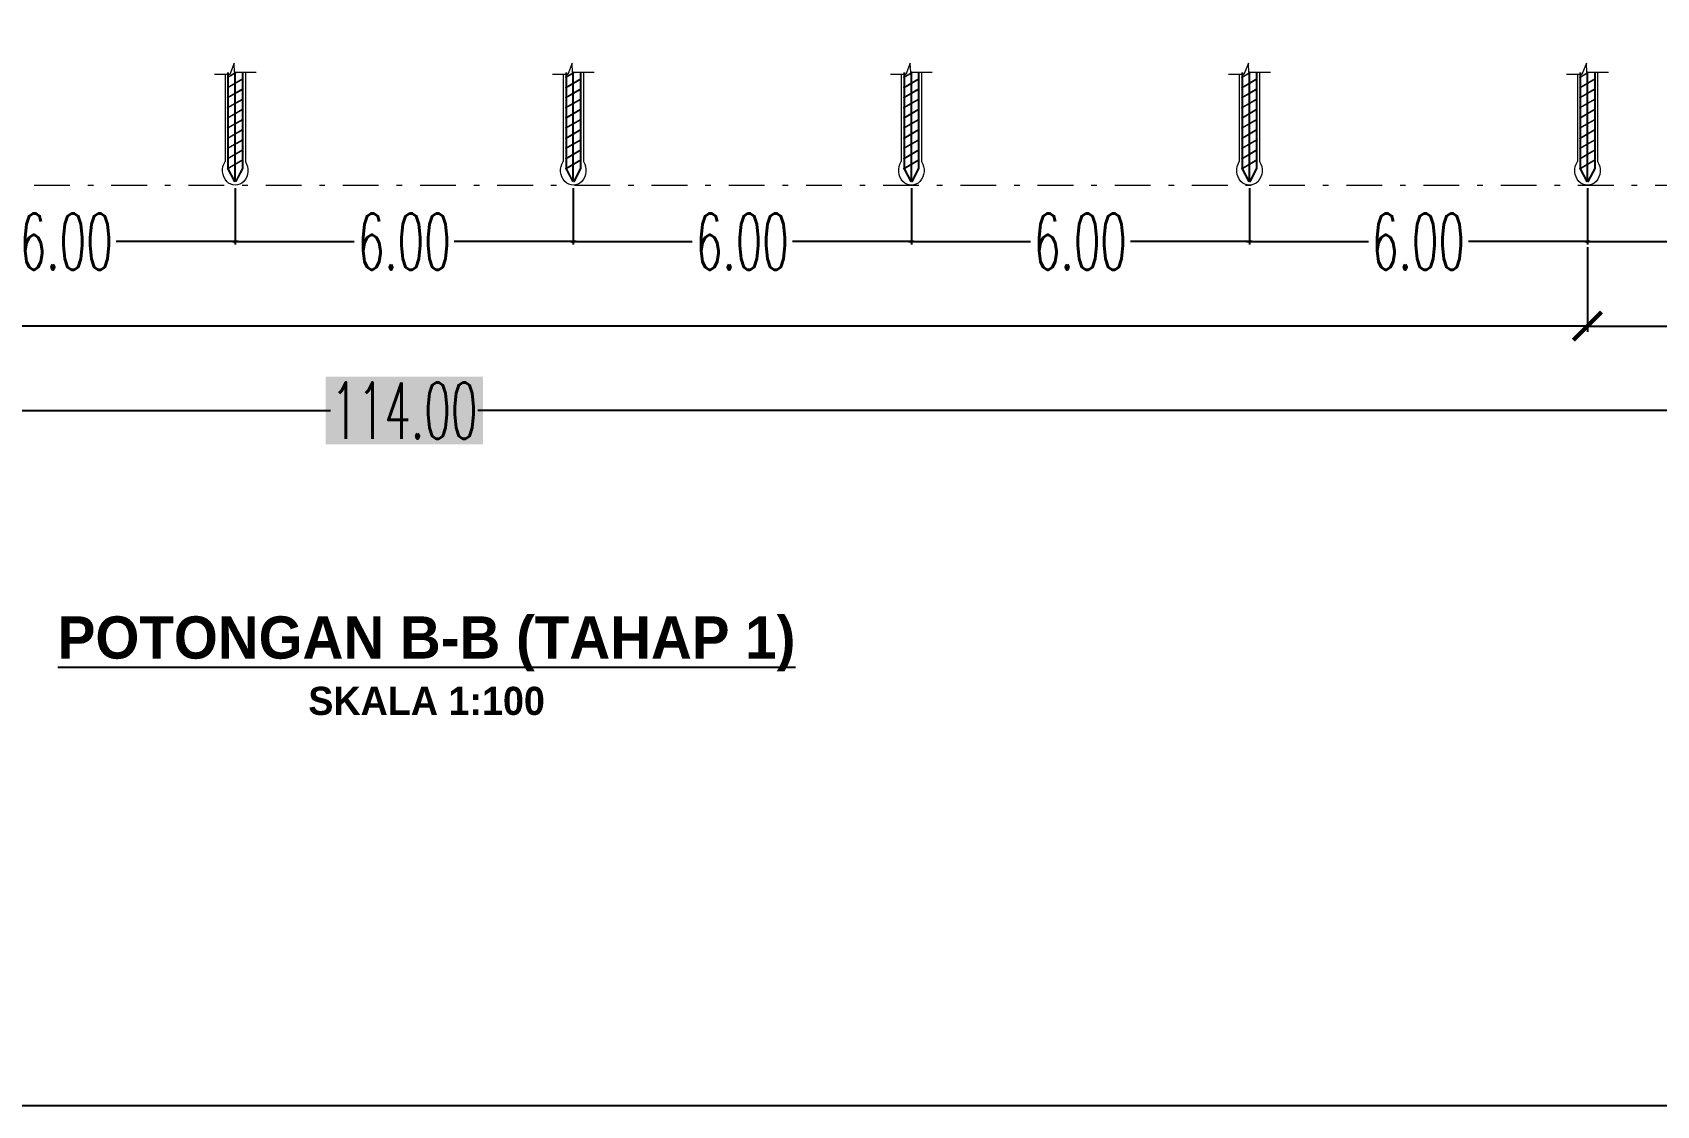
# Model space of a CAD drawing. Header units: millimetres. Extents: x 2175 to 3376, y 1504 to 1740.
# Drawn here: x 3151.78 to 3180.61, y 1588.99 to 1608.04 of the extents above; entities that cross this region are included whole.
import ezdxf

# ---------------------------------------------------------------- set-up
doc = ezdxf.new("R2010")
doc.units = ezdxf.units.MM
for name, pattern in [('DASHDOT2', [12.7, 6.35, -3.175, 0, -3.175]), ('DASHDOTX2', [50.8, 25.4, -12.7, 0, -12.7]), ('DASHED', [19.05, 12.7, -6.35])]:
    doc.linetypes.add(name, pattern=pattern)
doc.layers.add('As Atap', color=3, linetype='DASHDOTX2', lineweight=40)
doc.layers.add('Garis Dim', color=131, linetype='DASHED', lineweight=9)
doc.layers.add('GR', color=7, linetype='Continuous')
doc.layers.add('KOP TEKS', color=1, linetype='Continuous')
doc.layers.add('Layer2', color=7, linetype='DASHED', lineweight=40, true_color=0x238759)
doc.styles.add('-DIM2', font='simplex.shx', dxfattribs={"width": 0.55})
doc.styles.get("Standard").update_dxf_attribs({"font": 'arial.ttf'})
doc.dimstyles.new('DENAH KANTOR', dxfattribs={"dimtxt": 1, "dimasz": 0.05, "dimexe": 0.05, "dimexo": 0.05, "dimgap": 0.05, "dimtad": 0, "dimtih": 1, "dimtoh": 1, "dimzin": 0, "dimdsep": 46, "dimtxsty": '-DIM2', "dimblk": 'ARCHTICK', "dimcen": 0.3, "dimdle": 0.05, "dimclrd": 1, "dimclre": 1, "dimclrt": 7, "dimadec": 0, "dimazin": 0, "dimtfac": 1, "dimtix": 1, "dimtofl": 0, "dimtmove": 0, "dimatfit": 3, "dimldrblk": 'ARCHTICK', "dimfxl": 1, "dimtolj": 1, "dimtzin": 0, "dimarcsym": 0})
doc.dimstyles.new('DIMENSI WARNA 2.1', dxfattribs={"dimtxt": 1, "dimasz": 0.5, "dimexe": 0.1, "dimexo": 0.1, "dimgap": 0.05, "dimtad": 0, "dimtih": 1, "dimtoh": 1, "dimrnd": 0.0025, "dimzin": 0, "dimdsep": 46, "dimtxsty": '-DIM2', "dimblk": 'ARCHTICK', "dimcen": 0.1, "dimclrd": 1, "dimclre": 1, "dimclrt": 256, "dimadec": 0, "dimazin": 0, "dimtfac": 1, "dimtofl": 0, "dimtmove": 0, "dimatfit": 3, "dimldrblk": 'ARCHTICK', "dimfxl": 0.18, "dimtfill": 2, "dimtfillclr": 256, "dimtolj": 1, "dimtzin": 0, "dimarcsym": 0})

# ---------------------------------------------------------------- blocks, each defined once
blk = doc.blocks.new('_ArchTick')
at = {"color": 0, "linetype": 'ByBlock', "const_width": 0.15}
blk.add_lwpolyline([(-0.5, -0.5), (0.5, 0.5)], dxfattribs=at)
blk = doc.blocks.new('*D1250')
at = {"layer": 'Defpoints', "color": 0, "linetype": 'Continuous', "transparency": 16777216}
for p in [(3149.382, 1605.331), (3155.382, 1605.331), (3155.382, 1604.331)]:
    blk.add_point(p, dxfattribs=at)
at = {"layer": 'GR', "color": 1, "linetype": 'Continuous', "lineweight": -2, "transparency": 16777216}
for p, q in [((3149.382, 1605.281), (3149.382, 1604.281)), ((3155.382, 1605.281), (3155.382, 1604.281)), ((3149.332, 1604.331), (3151.494, 1604.331)), ((3155.432, 1604.331), (3153.27, 1604.331))]:
    blk.add_line(p, q, dxfattribs=at)
at = {"layer": 'GR', "color": 1, "linetype": 'Continuous', "lineweight": -2, "transparency": 16777216, "xscale": 0.05, "yscale": 0.05, "zscale": 0.05, "rotation": 180}
blk.add_blockref('_ArchTick', (3149.382, 1604.331), dxfattribs=at)
at = {"layer": 'GR', "color": 1, "linetype": 'Continuous', "lineweight": -2, "transparency": 16777216, "xscale": 0.05, "yscale": 0.05, "zscale": 0.05}
blk.add_blockref('_ArchTick', (3155.382, 1604.331), dxfattribs=at)
at = {"layer": 'GR', "color": 7, "linetype": 'Continuous', "transparency": 16777216, "insert": (3152.382, 1604.331), "char_height": 1, "attachment_point": 5, "style": '-DIM2'}
blk.add_mtext('\\A1;6.00', dxfattribs=at)
blk = doc.blocks.new('*D1251')
at = {"layer": 'Defpoints', "color": 0, "linetype": 'Continuous', "transparency": 16777216}
for p in [(3155.382, 1605.331), (3161.382, 1605.331), (3155.382, 1604.331)]:
    blk.add_point(p, dxfattribs=at)
at = {"layer": 'GR', "color": 1, "linetype": 'Continuous', "lineweight": -2, "transparency": 16777216}
for p, q in [((3155.382, 1605.281), (3155.382, 1604.281)), ((3161.382, 1605.281), (3161.382, 1604.281)), ((3155.332, 1604.331), (3157.494, 1604.331)), ((3161.432, 1604.331), (3159.27, 1604.331))]:
    blk.add_line(p, q, dxfattribs=at)
at = {"layer": 'GR', "color": 1, "linetype": 'Continuous', "lineweight": -2, "transparency": 16777216, "xscale": 0.05, "yscale": 0.05, "zscale": 0.05, "rotation": 180}
blk.add_blockref('_ArchTick', (3155.382, 1604.331), dxfattribs=at)
at = {"layer": 'GR', "color": 1, "linetype": 'Continuous', "lineweight": -2, "transparency": 16777216, "xscale": 0.05, "yscale": 0.05, "zscale": 0.05}
blk.add_blockref('_ArchTick', (3161.382, 1604.331), dxfattribs=at)
at = {"layer": 'GR', "color": 7, "linetype": 'Continuous', "transparency": 16777216, "insert": (3158.382, 1604.331), "char_height": 1, "attachment_point": 5, "style": '-DIM2'}
blk.add_mtext('\\A1;6.00', dxfattribs=at)
blk = doc.blocks.new('*D1060')
at = {"layer": 'Defpoints', "color": 0, "transparency": 16777216}
for p in [(3101.382, 1604.331), (3179.382, 1604.331), (3179.382, 1602.831)]:
    blk.add_point(p, dxfattribs=at)
at = {"layer": 'GR', "color": 1, "lineweight": -2, "transparency": 16777216}
for p, q in [((3101.382, 1604.231), (3101.382, 1602.731)), ((3179.382, 1604.231), (3179.382, 1602.731)), ((3101.382, 1602.831), (3139.232, 1602.831)), ((3179.382, 1602.831), (3141.532, 1602.831))]:
    blk.add_line(p, q, dxfattribs=at)
at = {"layer": 'GR', "color": 1, "lineweight": -2, "transparency": 16777216, "xscale": 0.5, "yscale": 0.5, "zscale": 0.5, "rotation": 180}
blk.add_blockref('_ArchTick', (3101.382, 1602.831), dxfattribs=at)
at = {"layer": 'GR', "color": 1, "lineweight": -2, "transparency": 16777216, "xscale": 0.5, "yscale": 0.5, "zscale": 0.5}
blk.add_blockref('_ArchTick', (3179.382, 1602.831), dxfattribs=at)
at = {"layer": 'GR', "color": 240, "transparency": 16777216, "insert": (3140.382, 1602.831), "char_height": 1, "attachment_point": 5, "style": '-DIM2', "bg_fill": 1, "box_fill_scale": 1.1, "bg_fill_color": 256, "bg_fill_true_color": 16180224, "bg_fill_transparency": 0}
blk.add_mtext('\\A1;78.00', dxfattribs=at)
blk = doc.blocks.new('*D660')
at = {"layer": 'Defpoints', "color": 0, "linetype": 'Continuous', "transparency": 16777216}
for p in [(3167.382, 1605.331), (3173.382, 1605.331), (3167.382, 1604.331)]:
    blk.add_point(p, dxfattribs=at)
at = {"layer": 'GR', "color": 1, "linetype": 'Continuous', "lineweight": -2, "transparency": 16777216}
for p, q in [((3167.382, 1605.281), (3167.382, 1604.281)), ((3173.382, 1605.281), (3173.382, 1604.281)), ((3167.332, 1604.331), (3169.494, 1604.331)), ((3173.432, 1604.331), (3171.27, 1604.331))]:
    blk.add_line(p, q, dxfattribs=at)
at = {"layer": 'GR', "color": 1, "linetype": 'Continuous', "lineweight": -2, "transparency": 16777216, "xscale": 0.05, "yscale": 0.05, "zscale": 0.05, "rotation": 180}
blk.add_blockref('_ArchTick', (3167.382, 1604.331), dxfattribs=at)
at = {"layer": 'GR', "color": 1, "linetype": 'Continuous', "lineweight": -2, "transparency": 16777216, "xscale": 0.05, "yscale": 0.05, "zscale": 0.05}
blk.add_blockref('_ArchTick', (3173.382, 1604.331), dxfattribs=at)
at = {"layer": 'GR', "color": 7, "linetype": 'Continuous', "transparency": 16777216, "insert": (3170.382, 1604.331), "char_height": 1, "attachment_point": 5, "style": '-DIM2'}
blk.add_mtext('\\A1;6.00', dxfattribs=at)
blk = doc.blocks.new('*D661')
at = {"layer": 'Defpoints', "color": 0, "linetype": 'Continuous', "transparency": 16777216}
for p in [(3161.382, 1605.331), (3167.382, 1605.331), (3167.382, 1604.331)]:
    blk.add_point(p, dxfattribs=at)
at = {"layer": 'GR', "color": 1, "linetype": 'Continuous', "lineweight": -2, "transparency": 16777216}
for p, q in [((3161.382, 1605.281), (3161.382, 1604.281)), ((3167.382, 1605.281), (3167.382, 1604.281)), ((3161.332, 1604.331), (3163.494, 1604.331)), ((3167.432, 1604.331), (3165.27, 1604.331))]:
    blk.add_line(p, q, dxfattribs=at)
at = {"layer": 'GR', "color": 1, "linetype": 'Continuous', "lineweight": -2, "transparency": 16777216, "xscale": 0.05, "yscale": 0.05, "zscale": 0.05, "rotation": 180}
blk.add_blockref('_ArchTick', (3161.382, 1604.331), dxfattribs=at)
at = {"layer": 'GR', "color": 1, "linetype": 'Continuous', "lineweight": -2, "transparency": 16777216, "xscale": 0.05, "yscale": 0.05, "zscale": 0.05}
blk.add_blockref('_ArchTick', (3167.382, 1604.331), dxfattribs=at)
at = {"layer": 'GR', "color": 7, "linetype": 'Continuous', "transparency": 16777216, "insert": (3164.382, 1604.331), "char_height": 1, "attachment_point": 5, "style": '-DIM2'}
blk.add_mtext('\\A1;6.00', dxfattribs=at)
blk = doc.blocks.new('*D662')
at = {"layer": 'Defpoints', "color": 0, "linetype": 'Continuous', "transparency": 16777216}
for p in [(3173.382, 1605.331), (3179.382, 1605.331), (3179.382, 1604.331)]:
    blk.add_point(p, dxfattribs=at)
at = {"layer": 'GR', "color": 1, "linetype": 'Continuous', "lineweight": -2, "transparency": 16777216}
for p, q in [((3173.382, 1605.281), (3173.382, 1604.281)), ((3179.382, 1605.281), (3179.382, 1604.281)), ((3173.332, 1604.331), (3175.494, 1604.331)), ((3179.432, 1604.331), (3177.27, 1604.331))]:
    blk.add_line(p, q, dxfattribs=at)
at = {"layer": 'GR', "color": 1, "linetype": 'Continuous', "lineweight": -2, "transparency": 16777216, "xscale": 0.05, "yscale": 0.05, "zscale": 0.05, "rotation": 180}
blk.add_blockref('_ArchTick', (3173.382, 1604.331), dxfattribs=at)
at = {"layer": 'GR', "color": 1, "linetype": 'Continuous', "lineweight": -2, "transparency": 16777216, "xscale": 0.05, "yscale": 0.05, "zscale": 0.05}
blk.add_blockref('_ArchTick', (3179.382, 1604.331), dxfattribs=at)
at = {"layer": 'GR', "color": 7, "linetype": 'Continuous', "transparency": 16777216, "insert": (3176.382, 1604.331), "char_height": 1, "attachment_point": 5, "style": '-DIM2'}
blk.add_mtext('\\A1;6.00', dxfattribs=at)
blk = doc.blocks.new('*D663')
at = {"layer": 'Defpoints', "color": 0, "linetype": 'Continuous', "transparency": 16777216}
for p in [(3179.382, 1605.331), (3185.382, 1605.331), (3179.382, 1604.331)]:
    blk.add_point(p, dxfattribs=at)
at = {"layer": 'GR', "color": 1, "linetype": 'Continuous', "lineweight": -2, "transparency": 16777216}
for p, q in [((3179.382, 1605.281), (3179.382, 1604.281)), ((3185.382, 1605.281), (3185.382, 1604.281)), ((3179.332, 1604.331), (3181.494, 1604.331)), ((3185.432, 1604.331), (3183.27, 1604.331))]:
    blk.add_line(p, q, dxfattribs=at)
at = {"layer": 'GR', "color": 1, "linetype": 'Continuous', "lineweight": -2, "transparency": 16777216, "xscale": 0.05, "yscale": 0.05, "zscale": 0.05, "rotation": 180}
blk.add_blockref('_ArchTick', (3179.382, 1604.331), dxfattribs=at)
at = {"layer": 'GR', "color": 1, "linetype": 'Continuous', "lineweight": -2, "transparency": 16777216, "xscale": 0.05, "yscale": 0.05, "zscale": 0.05}
blk.add_blockref('_ArchTick', (3185.382, 1604.331), dxfattribs=at)
at = {"layer": 'GR', "color": 7, "linetype": 'Continuous', "transparency": 16777216, "insert": (3182.382, 1604.331), "char_height": 1, "attachment_point": 5, "style": '-DIM2'}
blk.add_mtext('\\A1;6.00', dxfattribs=at)
blk = doc.blocks.new('*D800')
at = {"layer": 'Defpoints', "color": 0, "transparency": 16777216}
for p in [(3179.382, 1604.331), (3215.382, 1604.331), (3179.382, 1602.831)]:
    blk.add_point(p, dxfattribs=at)
at = {"layer": 'GR', "color": 1, "lineweight": -2, "transparency": 16777216}
for p, q in [((3179.382, 1604.231), (3179.382, 1602.731)), ((3215.382, 1604.231), (3215.382, 1602.731)), ((3179.382, 1602.831), (3196.232, 1602.831)), ((3215.382, 1602.831), (3198.532, 1602.831))]:
    blk.add_line(p, q, dxfattribs=at)
at = {"layer": 'GR', "color": 1, "lineweight": -2, "transparency": 16777216, "xscale": 0.5, "yscale": 0.5, "zscale": 0.5, "rotation": 180}
blk.add_blockref('_ArchTick', (3179.382, 1602.831), dxfattribs=at)
at = {"layer": 'GR', "color": 1, "lineweight": -2, "transparency": 16777216, "xscale": 0.5, "yscale": 0.5, "zscale": 0.5}
blk.add_blockref('_ArchTick', (3215.382, 1602.831), dxfattribs=at)
at = {"layer": 'GR', "color": 240, "transparency": 16777216, "insert": (3197.382, 1602.831), "char_height": 1, "attachment_point": 5, "style": '-DIM2', "bg_fill": 1, "box_fill_scale": 1.1, "bg_fill_color": 256, "bg_fill_true_color": 16180224, "bg_fill_transparency": 0}
blk.add_mtext('\\A1;36.00', dxfattribs=at)
blk = doc.blocks.new('*D801')
at = {"layer": 'Defpoints', "color": 0, "transparency": 16777216}
for p in [(3101.382, 1602.831), (3215.382, 1602.831), (3215.382, 1601.331)]:
    blk.add_point(p, dxfattribs=at)
at = {"layer": 'GR', "color": 1, "lineweight": -2, "transparency": 16777216}
for p, q in [((3101.382, 1602.731), (3101.382, 1601.231)), ((3215.382, 1602.731), (3215.382, 1601.231)), ((3101.382, 1601.331), (3157.075, 1601.331)), ((3215.382, 1601.331), (3159.689, 1601.331))]:
    blk.add_line(p, q, dxfattribs=at)
at = {"layer": 'GR', "color": 1, "lineweight": -2, "transparency": 16777216, "xscale": 0.5, "yscale": 0.5, "zscale": 0.5, "rotation": 180}
blk.add_blockref('_ArchTick', (3101.382, 1601.331), dxfattribs=at)
at = {"layer": 'GR', "color": 1, "lineweight": -2, "transparency": 16777216, "xscale": 0.5, "yscale": 0.5, "zscale": 0.5}
blk.add_blockref('_ArchTick', (3215.382, 1601.331), dxfattribs=at)
at = {"layer": 'GR', "color": 240, "transparency": 16777216, "insert": (3158.382, 1601.331), "char_height": 1, "attachment_point": 5, "style": '-DIM2', "bg_fill": 1, "box_fill_scale": 1.1, "bg_fill_color": 256, "bg_fill_true_color": 16180224, "bg_fill_transparency": 0}
blk.add_mtext('\\A1;114.00', dxfattribs=at)

msp = doc.modelspace()

# ---------------------------------------------------------------- linework, layer by layer
at = {"layer": 'As Atap', "color": 7, "linetype": 'ByBlock', "lineweight": 5}
for p, q in [((3155.202, 1607.294), (3155.202, 1605.75)), ((3155.562, 1607.331), (3155.562, 1605.75)), ((3161.202, 1607.294), (3161.202, 1605.75)), ((3161.562, 1607.331), (3161.562, 1605.75)), ((3167.202, 1607.294), (3167.202, 1605.75)), ((3167.562, 1607.331), (3167.562, 1605.75)), ((3173.202, 1607.294), (3173.202, 1605.75)), ((3173.562, 1607.331), (3173.562, 1605.75)), ((3179.202, 1607.294), (3179.202, 1605.75)), ((3179.562, 1607.331), (3179.562, 1605.75))]:
    msp.add_line(p, q, dxfattribs=at)
at = {"layer": 'As Atap', "color": 0, "linetype": 'ByBlock', "lineweight": 5}
for p, q in [((3155.247, 1607.331), (3155.247, 1607.25)), ((3155.247, 1607.242), (3155.247, 1607.07)), ((3155.259, 1607.331), (3155.259, 1607.257)), ((3155.259, 1607.249), (3155.259, 1607.077)), ((3155.37, 1607.349), (3155.37, 1607.321)), ((3155.37, 1607.313), (3155.37, 1607.141)), ((3155.382, 1607.331), (3155.382, 1607.328)), ((3155.382, 1607.32), (3155.382, 1607.148)), ((3155.504, 1607.331), (3155.504, 1607.219)), ((3155.504, 1607.21), (3155.504, 1607.039)), ((3155.516, 1607.331), (3155.516, 1607.225)), ((3155.516, 1607.217), (3155.516, 1607.045)), ((3161.247, 1607.331), (3161.247, 1607.25)), ((3161.247, 1607.242), (3161.247, 1607.07)), ((3161.259, 1607.331), (3161.259, 1607.257)), ((3161.259, 1607.249), (3161.259, 1607.077)), ((3161.37, 1607.349), (3161.37, 1607.321)), ((3161.37, 1607.313), (3161.37, 1607.141)), ((3161.382, 1607.331), (3161.382, 1607.328)), ((3161.382, 1607.32), (3161.382, 1607.148)), ((3161.504, 1607.331), (3161.504, 1607.219)), ((3161.504, 1607.21), (3161.504, 1607.039)), ((3161.516, 1607.331), (3161.516, 1607.225)), ((3161.516, 1607.217), (3161.516, 1607.045)), ((3167.247, 1607.331), (3167.247, 1607.25)), ((3167.247, 1607.242), (3167.247, 1607.07)), ((3167.259, 1607.331), (3167.259, 1607.257)), ((3167.259, 1607.249), (3167.259, 1607.077)), ((3167.37, 1607.349), (3167.37, 1607.321)), ((3167.37, 1607.313), (3167.37, 1607.141)), ((3167.382, 1607.331), (3167.382, 1607.328)), ((3167.382, 1607.32), (3167.382, 1607.148)), ((3167.504, 1607.331), (3167.504, 1607.219)), ((3167.504, 1607.21), (3167.504, 1607.039)), ((3167.516, 1607.331), (3167.516, 1607.225)), ((3167.516, 1607.217), (3167.516, 1607.045)), ((3173.247, 1607.331), (3173.247, 1607.25)), ((3173.247, 1607.242), (3173.247, 1607.07)), ((3173.259, 1607.331), (3173.259, 1607.257)), ((3173.259, 1607.249), (3173.259, 1607.077)), ((3173.37, 1607.349), (3173.37, 1607.321)), ((3173.37, 1607.313), (3173.37, 1607.141)), ((3173.382, 1607.331), (3173.382, 1607.328)), ((3173.382, 1607.32), (3173.382, 1607.148)), ((3173.504, 1607.331), (3173.504, 1607.219)), ((3173.504, 1607.21), (3173.504, 1607.039)), ((3173.516, 1607.331), (3173.516, 1607.225)), ((3173.516, 1607.217), (3173.516, 1607.045)), ((3179.247, 1607.331), (3179.247, 1607.25)), ((3179.247, 1607.242), (3179.247, 1607.07)), ((3179.259, 1607.331), (3179.259, 1607.257)), ((3179.259, 1607.249), (3179.259, 1607.077)), ((3179.37, 1607.349), (3179.37, 1607.321)), ((3179.37, 1607.313), (3179.37, 1607.141)), ((3179.382, 1607.331), (3179.382, 1607.328)), ((3179.382, 1607.32), (3179.382, 1607.148)), ((3179.504, 1607.331), (3179.504, 1607.219)), ((3179.504, 1607.21), (3179.504, 1607.039)), ((3179.516, 1607.331), (3179.516, 1607.225)), ((3179.516, 1607.217), (3179.516, 1607.045)), ((3155.247, 1607.062), (3155.247, 1606.89)), ((3155.259, 1607.069), (3155.259, 1606.897)), ((3155.37, 1607.133), (3155.37, 1606.961)), ((3155.37, 1606.953), (3155.37, 1606.781)), ((3155.382, 1607.14), (3155.382, 1606.968)), ((3155.382, 1606.96), (3155.382, 1606.788)), ((3155.504, 1607.03), (3155.504, 1606.859)), ((3155.516, 1607.037), (3155.516, 1606.865)), ((3161.247, 1607.062), (3161.247, 1606.89)), ((3161.259, 1607.069), (3161.259, 1606.897)), ((3161.37, 1607.133), (3161.37, 1606.961)), ((3161.37, 1606.953), (3161.37, 1606.781)), ((3161.382, 1607.14), (3161.382, 1606.968)), ((3161.382, 1606.96), (3161.382, 1606.788)), ((3161.504, 1607.03), (3161.504, 1606.859)), ((3161.516, 1607.037), (3161.516, 1606.865)), ((3167.247, 1607.062), (3167.247, 1606.89)), ((3167.259, 1607.069), (3167.259, 1606.897)), ((3167.37, 1607.133), (3167.37, 1606.961)), ((3167.37, 1606.953), (3167.37, 1606.781)), ((3167.382, 1607.14), (3167.382, 1606.968)), ((3167.382, 1606.96), (3167.382, 1606.788)), ((3167.504, 1607.03), (3167.504, 1606.859)), ((3167.516, 1607.037), (3167.516, 1606.865)), ((3173.247, 1607.062), (3173.247, 1606.89)), ((3173.259, 1607.069), (3173.259, 1606.897)), ((3173.37, 1607.133), (3173.37, 1606.961)), ((3173.37, 1606.953), (3173.37, 1606.781)), ((3173.382, 1607.14), (3173.382, 1606.968)), ((3173.382, 1606.96), (3173.382, 1606.788)), ((3173.504, 1607.03), (3173.504, 1606.859)), ((3173.516, 1607.037), (3173.516, 1606.865)), ((3179.247, 1607.062), (3179.247, 1606.89)), ((3179.259, 1607.069), (3179.259, 1606.897)), ((3179.37, 1607.133), (3179.37, 1606.961)), ((3179.37, 1606.953), (3179.37, 1606.781)), ((3179.382, 1607.14), (3179.382, 1606.968)), ((3179.382, 1606.96), (3179.382, 1606.788)), ((3179.504, 1607.03), (3179.504, 1606.859)), ((3179.516, 1607.037), (3179.516, 1606.865)), ((3155.247, 1606.882), (3155.247, 1606.71)), ((3155.247, 1606.702), (3155.247, 1606.53)), ((3155.259, 1606.889), (3155.259, 1606.717)), ((3155.259, 1606.709), (3155.259, 1606.537)), ((3155.37, 1606.773), (3155.37, 1606.601)), ((3155.382, 1606.78), (3155.382, 1606.608)), ((3155.504, 1606.85), (3155.504, 1606.679)), ((3155.504, 1606.67), (3155.504, 1606.499)), ((3155.516, 1606.857), (3155.516, 1606.685)), ((3155.516, 1606.677), (3155.516, 1606.505)), ((3161.247, 1606.882), (3161.247, 1606.71)), ((3161.247, 1606.702), (3161.247, 1606.53)), ((3161.259, 1606.889), (3161.259, 1606.717)), ((3161.259, 1606.709), (3161.259, 1606.537)), ((3161.37, 1606.773), (3161.37, 1606.601)), ((3161.382, 1606.78), (3161.382, 1606.608)), ((3161.504, 1606.85), (3161.504, 1606.679)), ((3161.504, 1606.67), (3161.504, 1606.499)), ((3161.516, 1606.857), (3161.516, 1606.685)), ((3161.516, 1606.677), (3161.516, 1606.505)), ((3167.247, 1606.882), (3167.247, 1606.71)), ((3167.247, 1606.702), (3167.247, 1606.53)), ((3167.259, 1606.889), (3167.259, 1606.717)), ((3167.259, 1606.709), (3167.259, 1606.537)), ((3167.37, 1606.773), (3167.37, 1606.601)), ((3167.382, 1606.78), (3167.382, 1606.608)), ((3167.504, 1606.85), (3167.504, 1606.679)), ((3167.504, 1606.67), (3167.504, 1606.499)), ((3167.516, 1606.857), (3167.516, 1606.685)), ((3167.516, 1606.677), (3167.516, 1606.505)), ((3173.247, 1606.882), (3173.247, 1606.71)), ((3173.247, 1606.702), (3173.247, 1606.53)), ((3173.259, 1606.889), (3173.259, 1606.717)), ((3173.259, 1606.709), (3173.259, 1606.537)), ((3173.37, 1606.773), (3173.37, 1606.601)), ((3173.382, 1606.78), (3173.382, 1606.608)), ((3173.504, 1606.85), (3173.504, 1606.679)), ((3173.504, 1606.67), (3173.504, 1606.499)), ((3173.516, 1606.857), (3173.516, 1606.685)), ((3173.516, 1606.677), (3173.516, 1606.505)), ((3179.247, 1606.882), (3179.247, 1606.71)), ((3179.247, 1606.702), (3179.247, 1606.53)), ((3179.259, 1606.889), (3179.259, 1606.717)), ((3179.259, 1606.709), (3179.259, 1606.537)), ((3179.37, 1606.773), (3179.37, 1606.601)), ((3179.382, 1606.78), (3179.382, 1606.608)), ((3179.504, 1606.85), (3179.504, 1606.679)), ((3179.504, 1606.67), (3179.504, 1606.499)), ((3179.516, 1606.857), (3179.516, 1606.685)), ((3179.516, 1606.677), (3179.516, 1606.505)), ((3155.247, 1606.522), (3155.247, 1606.35)), ((3155.247, 1606.342), (3155.247, 1606.17)), ((3155.259, 1606.529), (3155.259, 1606.357)), ((3155.259, 1606.349), (3155.259, 1606.177)), ((3155.37, 1606.593), (3155.37, 1606.421)), ((3155.37, 1606.413), (3155.37, 1606.241)), ((3155.382, 1606.6), (3155.382, 1606.428)), ((3155.382, 1606.42), (3155.382, 1606.248)), ((3155.504, 1606.49), (3155.504, 1606.319)), ((3155.516, 1606.497), (3155.516, 1606.325)), ((3161.247, 1606.522), (3161.247, 1606.35)), ((3161.247, 1606.342), (3161.247, 1606.17)), ((3161.259, 1606.529), (3161.259, 1606.357)), ((3161.259, 1606.349), (3161.259, 1606.177)), ((3161.37, 1606.593), (3161.37, 1606.421)), ((3161.37, 1606.413), (3161.37, 1606.241)), ((3161.382, 1606.6), (3161.382, 1606.428)), ((3161.382, 1606.42), (3161.382, 1606.248)), ((3161.504, 1606.49), (3161.504, 1606.319)), ((3161.516, 1606.497), (3161.516, 1606.325)), ((3167.247, 1606.522), (3167.247, 1606.35)), ((3167.247, 1606.342), (3167.247, 1606.17)), ((3167.259, 1606.529), (3167.259, 1606.357)), ((3167.259, 1606.349), (3167.259, 1606.177)), ((3167.37, 1606.593), (3167.37, 1606.421)), ((3167.37, 1606.413), (3167.37, 1606.241)), ((3167.382, 1606.6), (3167.382, 1606.428)), ((3167.382, 1606.42), (3167.382, 1606.248)), ((3167.504, 1606.49), (3167.504, 1606.319)), ((3167.516, 1606.497), (3167.516, 1606.325)), ((3173.247, 1606.522), (3173.247, 1606.35)), ((3173.247, 1606.342), (3173.247, 1606.17)), ((3173.259, 1606.529), (3173.259, 1606.357)), ((3173.259, 1606.349), (3173.259, 1606.177)), ((3173.37, 1606.593), (3173.37, 1606.421)), ((3173.37, 1606.413), (3173.37, 1606.241)), ((3173.382, 1606.6), (3173.382, 1606.428)), ((3173.382, 1606.42), (3173.382, 1606.248)), ((3173.504, 1606.49), (3173.504, 1606.319)), ((3173.516, 1606.497), (3173.516, 1606.325)), ((3179.247, 1606.522), (3179.247, 1606.35)), ((3179.247, 1606.342), (3179.247, 1606.17)), ((3179.259, 1606.529), (3179.259, 1606.357)), ((3179.259, 1606.349), (3179.259, 1606.177)), ((3179.37, 1606.593), (3179.37, 1606.421)), ((3179.37, 1606.413), (3179.37, 1606.241)), ((3179.382, 1606.6), (3179.382, 1606.428)), ((3179.382, 1606.42), (3179.382, 1606.248)), ((3179.504, 1606.49), (3179.504, 1606.319)), ((3179.516, 1606.497), (3179.516, 1606.325)), ((3155.247, 1606.162), (3155.247, 1605.99)), ((3155.259, 1606.169), (3155.259, 1605.997)), ((3155.37, 1606.233), (3155.37, 1606.061)), ((3155.37, 1606.053), (3155.37, 1605.881)), ((3155.382, 1606.24), (3155.382, 1606.068)), ((3155.382, 1606.06), (3155.382, 1605.888)), ((3155.504, 1606.31), (3155.504, 1606.139)), ((3155.504, 1606.13), (3155.504, 1605.959)), ((3155.516, 1606.317), (3155.516, 1606.145)), ((3155.516, 1606.137), (3155.516, 1605.965)), ((3161.247, 1606.162), (3161.247, 1605.99)), ((3161.259, 1606.169), (3161.259, 1605.997)), ((3161.37, 1606.233), (3161.37, 1606.061)), ((3161.37, 1606.053), (3161.37, 1605.881)), ((3161.382, 1606.24), (3161.382, 1606.068)), ((3161.382, 1606.06), (3161.382, 1605.888)), ((3161.504, 1606.31), (3161.504, 1606.139)), ((3161.504, 1606.13), (3161.504, 1605.959)), ((3161.516, 1606.317), (3161.516, 1606.145)), ((3161.516, 1606.137), (3161.516, 1605.965)), ((3167.247, 1606.162), (3167.247, 1605.99)), ((3167.259, 1606.169), (3167.259, 1605.997)), ((3167.37, 1606.233), (3167.37, 1606.061)), ((3167.37, 1606.053), (3167.37, 1605.881)), ((3167.382, 1606.24), (3167.382, 1606.068)), ((3167.382, 1606.06), (3167.382, 1605.888)), ((3167.504, 1606.31), (3167.504, 1606.139)), ((3167.504, 1606.13), (3167.504, 1605.959)), ((3167.516, 1606.317), (3167.516, 1606.145)), ((3167.516, 1606.137), (3167.516, 1605.965)), ((3173.247, 1606.162), (3173.247, 1605.99)), ((3173.259, 1606.169), (3173.259, 1605.997)), ((3173.37, 1606.233), (3173.37, 1606.061)), ((3173.37, 1606.053), (3173.37, 1605.881)), ((3173.382, 1606.24), (3173.382, 1606.068)), ((3173.382, 1606.06), (3173.382, 1605.888)), ((3173.504, 1606.31), (3173.504, 1606.139)), ((3173.504, 1606.13), (3173.504, 1605.959)), ((3173.516, 1606.317), (3173.516, 1606.145)), ((3173.516, 1606.137), (3173.516, 1605.965)), ((3179.247, 1606.162), (3179.247, 1605.99)), ((3179.259, 1606.169), (3179.259, 1605.997)), ((3179.37, 1606.233), (3179.37, 1606.061)), ((3179.37, 1606.053), (3179.37, 1605.881)), ((3179.382, 1606.24), (3179.382, 1606.068)), ((3179.382, 1606.06), (3179.382, 1605.888)), ((3179.504, 1606.31), (3179.504, 1606.139)), ((3179.504, 1606.13), (3179.504, 1605.959)), ((3179.516, 1606.317), (3179.516, 1606.145)), ((3179.516, 1606.137), (3179.516, 1605.965)), ((3155.247, 1605.982), (3155.247, 1605.81)), ((3155.247, 1605.802), (3155.247, 1605.63)), ((3155.259, 1605.989), (3155.259, 1605.817)), ((3155.259, 1605.809), (3155.259, 1605.637)), ((3155.37, 1605.873), (3155.37, 1605.701)), ((3155.382, 1605.88), (3155.382, 1605.708)), ((3155.504, 1605.95), (3155.504, 1605.779)), ((3155.504, 1605.77), (3155.504, 1605.625)), ((3155.516, 1605.957), (3155.516, 1605.785)), ((3155.516, 1605.777), (3155.516, 1605.622)), ((3161.247, 1605.982), (3161.247, 1605.81)), ((3161.247, 1605.802), (3161.247, 1605.63)), ((3161.259, 1605.989), (3161.259, 1605.817)), ((3161.259, 1605.809), (3161.259, 1605.637)), ((3161.37, 1605.873), (3161.37, 1605.701)), ((3161.382, 1605.88), (3161.382, 1605.708)), ((3161.504, 1605.95), (3161.504, 1605.779)), ((3161.504, 1605.77), (3161.504, 1605.625)), ((3161.516, 1605.957), (3161.516, 1605.785)), ((3161.516, 1605.777), (3161.516, 1605.622)), ((3167.247, 1605.982), (3167.247, 1605.81)), ((3167.247, 1605.802), (3167.247, 1605.63)), ((3167.259, 1605.989), (3167.259, 1605.817)), ((3167.259, 1605.809), (3167.259, 1605.637)), ((3167.37, 1605.873), (3167.37, 1605.701)), ((3167.382, 1605.88), (3167.382, 1605.708)), ((3167.504, 1605.95), (3167.504, 1605.779)), ((3167.504, 1605.77), (3167.504, 1605.625)), ((3167.516, 1605.957), (3167.516, 1605.785)), ((3167.516, 1605.777), (3167.516, 1605.622)), ((3173.247, 1605.982), (3173.247, 1605.81)), ((3173.247, 1605.802), (3173.247, 1605.63)), ((3173.259, 1605.989), (3173.259, 1605.817)), ((3173.259, 1605.809), (3173.259, 1605.637)), ((3173.37, 1605.873), (3173.37, 1605.701)), ((3173.382, 1605.88), (3173.382, 1605.708)), ((3173.504, 1605.95), (3173.504, 1605.779)), ((3173.504, 1605.77), (3173.504, 1605.625)), ((3173.516, 1605.957), (3173.516, 1605.785)), ((3173.516, 1605.777), (3173.516, 1605.622)), ((3179.247, 1605.982), (3179.247, 1605.81)), ((3179.247, 1605.802), (3179.247, 1605.63)), ((3179.259, 1605.989), (3179.259, 1605.817)), ((3179.259, 1605.809), (3179.259, 1605.637)), ((3179.37, 1605.873), (3179.37, 1605.701)), ((3179.382, 1605.88), (3179.382, 1605.708)), ((3179.504, 1605.95), (3179.504, 1605.779)), ((3179.504, 1605.77), (3179.504, 1605.625)), ((3179.516, 1605.957), (3179.516, 1605.785)), ((3179.516, 1605.777), (3179.516, 1605.622)), ((3155.259, 1605.629), (3155.259, 1605.625)), ((3155.259, 1605.629), (3155.259, 1605.625)), ((3155.37, 1605.693), (3155.37, 1605.414)), ((3155.382, 1605.7), (3155.382, 1605.414)), ((3161.259, 1605.629), (3161.259, 1605.625)), ((3161.259, 1605.629), (3161.259, 1605.625)), ((3161.37, 1605.693), (3161.37, 1605.414)), ((3161.382, 1605.7), (3161.382, 1605.414)), ((3167.259, 1605.629), (3167.259, 1605.625)), ((3167.259, 1605.629), (3167.259, 1605.625)), ((3167.37, 1605.693), (3167.37, 1605.414)), ((3167.382, 1605.7), (3167.382, 1605.414)), ((3173.259, 1605.629), (3173.259, 1605.625)), ((3173.259, 1605.629), (3173.259, 1605.625)), ((3173.37, 1605.693), (3173.37, 1605.414)), ((3173.382, 1605.7), (3173.382, 1605.414)), ((3179.259, 1605.629), (3179.259, 1605.625)), ((3179.259, 1605.629), (3179.259, 1605.625)), ((3179.37, 1605.693), (3179.37, 1605.414)), ((3179.382, 1605.7), (3179.382, 1605.414))]:
    msp.add_line(p, q, dxfattribs=at)
at = {"layer": 'As Atap', "color": 2, "linetype": 'ByBlock', "lineweight": 5}
for p, q in [((3155.37, 1605.332), (3155.37, 1605.331)), ((3161.37, 1605.332), (3161.37, 1605.331)), ((3167.37, 1605.332), (3167.37, 1605.331)), ((3173.37, 1605.332), (3173.37, 1605.331)), ((3179.37, 1605.332), (3179.37, 1605.331))]:
    msp.add_line(p, q, dxfattribs=at)
at = {"layer": 'Garis Dim', "color": 0, "linetype": 'ByBlock', "lineweight": 5}
for p, q in [((3155.244, 1607.248), (3155.388, 1607.331)), ((3155.244, 1607.068), (3155.516, 1607.225)), ((3155.247, 1607.242), (3155.402, 1607.331)), ((3155.247, 1607.062), (3155.52, 1607.219)), ((3161.244, 1607.248), (3161.388, 1607.331)), ((3161.244, 1607.068), (3161.516, 1607.225)), ((3161.247, 1607.242), (3161.402, 1607.331)), ((3161.247, 1607.062), (3161.52, 1607.219)), ((3167.244, 1607.248), (3167.388, 1607.331)), ((3167.244, 1607.068), (3167.516, 1607.225)), ((3167.247, 1607.242), (3167.402, 1607.331)), ((3167.247, 1607.062), (3167.52, 1607.219)), ((3173.244, 1607.248), (3173.388, 1607.331)), ((3173.244, 1607.068), (3173.516, 1607.225)), ((3173.247, 1607.242), (3173.402, 1607.331)), ((3173.247, 1607.062), (3173.52, 1607.219)), ((3179.244, 1607.248), (3179.388, 1607.331)), ((3179.244, 1607.068), (3179.516, 1607.225)), ((3179.247, 1607.242), (3179.402, 1607.331)), ((3179.247, 1607.062), (3179.52, 1607.219)), ((3155.244, 1606.888), (3155.516, 1607.045)), ((3155.247, 1606.882), (3155.52, 1607.039)), ((3161.244, 1606.888), (3161.516, 1607.045)), ((3161.247, 1606.882), (3161.52, 1607.039)), ((3167.244, 1606.888), (3167.516, 1607.045)), ((3167.247, 1606.882), (3167.52, 1607.039)), ((3173.244, 1606.888), (3173.516, 1607.045)), ((3173.247, 1606.882), (3173.52, 1607.039)), ((3179.244, 1606.888), (3179.516, 1607.045)), ((3179.247, 1606.882), (3179.52, 1607.039)), ((3155.244, 1606.708), (3155.516, 1606.865)), ((3155.244, 1606.528), (3155.516, 1606.685)), ((3155.247, 1606.702), (3155.52, 1606.859)), ((3155.247, 1606.522), (3155.52, 1606.679)), ((3161.244, 1606.708), (3161.516, 1606.865)), ((3161.244, 1606.528), (3161.516, 1606.685)), ((3161.247, 1606.702), (3161.52, 1606.859)), ((3161.247, 1606.522), (3161.52, 1606.679)), ((3167.244, 1606.708), (3167.516, 1606.865)), ((3167.244, 1606.528), (3167.516, 1606.685)), ((3167.247, 1606.702), (3167.52, 1606.859)), ((3167.247, 1606.522), (3167.52, 1606.679)), ((3173.244, 1606.708), (3173.516, 1606.865)), ((3173.244, 1606.528), (3173.516, 1606.685)), ((3173.247, 1606.702), (3173.52, 1606.859)), ((3173.247, 1606.522), (3173.52, 1606.679)), ((3179.244, 1606.708), (3179.516, 1606.865)), ((3179.244, 1606.528), (3179.516, 1606.685)), ((3179.247, 1606.702), (3179.52, 1606.859)), ((3179.247, 1606.522), (3179.52, 1606.679)), ((3155.244, 1606.348), (3155.516, 1606.505)), ((3155.247, 1606.342), (3155.52, 1606.499)), ((3161.244, 1606.348), (3161.516, 1606.505)), ((3161.247, 1606.342), (3161.52, 1606.499)), ((3167.244, 1606.348), (3167.516, 1606.505)), ((3167.247, 1606.342), (3167.52, 1606.499)), ((3173.244, 1606.348), (3173.516, 1606.505)), ((3173.247, 1606.342), (3173.52, 1606.499)), ((3179.244, 1606.348), (3179.516, 1606.505)), ((3179.247, 1606.342), (3179.52, 1606.499)), ((3155.244, 1606.168), (3155.516, 1606.325)), ((3155.244, 1605.988), (3155.516, 1606.145)), ((3155.247, 1606.162), (3155.52, 1606.319)), ((3155.247, 1605.982), (3155.52, 1606.139)), ((3161.244, 1606.168), (3161.516, 1606.325)), ((3161.244, 1605.988), (3161.516, 1606.145)), ((3161.247, 1606.162), (3161.52, 1606.319)), ((3161.247, 1605.982), (3161.52, 1606.139)), ((3167.244, 1606.168), (3167.516, 1606.325)), ((3167.244, 1605.988), (3167.516, 1606.145)), ((3167.247, 1606.162), (3167.52, 1606.319)), ((3167.247, 1605.982), (3167.52, 1606.139)), ((3173.244, 1606.168), (3173.516, 1606.325)), ((3173.244, 1605.988), (3173.516, 1606.145)), ((3173.247, 1606.162), (3173.52, 1606.319)), ((3173.247, 1605.982), (3173.52, 1606.139)), ((3179.244, 1606.168), (3179.516, 1606.325)), ((3179.244, 1605.988), (3179.516, 1606.145)), ((3179.247, 1606.162), (3179.52, 1606.319)), ((3179.247, 1605.982), (3179.52, 1606.139)), ((3155.244, 1605.808), (3155.516, 1605.965)), ((3155.244, 1605.628), (3155.516, 1605.785)), ((3155.247, 1605.802), (3155.52, 1605.959)), ((3155.247, 1605.622), (3155.52, 1605.779)), ((3161.244, 1605.808), (3161.516, 1605.965)), ((3161.244, 1605.628), (3161.516, 1605.785)), ((3161.247, 1605.802), (3161.52, 1605.959)), ((3161.247, 1605.622), (3161.52, 1605.779)), ((3167.244, 1605.808), (3167.516, 1605.965)), ((3167.244, 1605.628), (3167.516, 1605.785)), ((3167.247, 1605.802), (3167.52, 1605.959)), ((3167.247, 1605.622), (3167.52, 1605.779)), ((3173.244, 1605.808), (3173.516, 1605.965)), ((3173.244, 1605.628), (3173.516, 1605.785)), ((3173.247, 1605.802), (3173.52, 1605.959)), ((3173.247, 1605.622), (3173.52, 1605.779)), ((3179.244, 1605.808), (3179.516, 1605.965)), ((3179.244, 1605.628), (3179.516, 1605.785)), ((3179.247, 1605.802), (3179.52, 1605.959)), ((3179.247, 1605.622), (3179.52, 1605.779)), ((3155.247, 1605.622), (3155.365, 1605.396)), ((3155.259, 1605.625), (3155.376, 1605.402)), ((3155.504, 1605.625), (3155.384, 1605.394)), ((3155.516, 1605.622), (3155.395, 1605.389)), ((3161.247, 1605.622), (3161.365, 1605.396)), ((3161.259, 1605.625), (3161.376, 1605.402)), ((3161.504, 1605.625), (3161.384, 1605.394)), ((3161.516, 1605.622), (3161.395, 1605.389)), ((3167.247, 1605.622), (3167.365, 1605.396)), ((3167.259, 1605.625), (3167.376, 1605.402)), ((3167.504, 1605.625), (3167.384, 1605.394)), ((3167.516, 1605.622), (3167.395, 1605.389)), ((3173.247, 1605.622), (3173.365, 1605.396)), ((3173.259, 1605.625), (3173.376, 1605.402)), ((3173.504, 1605.625), (3173.384, 1605.394)), ((3173.516, 1605.622), (3173.395, 1605.389)), ((3179.247, 1605.622), (3179.365, 1605.396)), ((3179.259, 1605.625), (3179.376, 1605.402)), ((3179.504, 1605.625), (3179.384, 1605.394)), ((3179.516, 1605.622), (3179.395, 1605.389)), ((3155.365, 1605.396), (3155.376, 1605.402)), ((3155.37, 1605.414), (3155.382, 1605.414)), ((3155.384, 1605.394), (3155.395, 1605.389)), ((3161.365, 1605.396), (3161.376, 1605.402)), ((3161.37, 1605.414), (3161.382, 1605.414)), ((3161.384, 1605.394), (3161.395, 1605.389)), ((3167.365, 1605.396), (3167.376, 1605.402)), ((3167.37, 1605.414), (3167.382, 1605.414)), ((3167.384, 1605.394), (3167.395, 1605.389)), ((3173.365, 1605.396), (3173.376, 1605.402)), ((3173.37, 1605.414), (3173.382, 1605.414)), ((3173.384, 1605.394), (3173.395, 1605.389)), ((3179.365, 1605.396), (3179.376, 1605.402)), ((3179.37, 1605.414), (3179.382, 1605.414)), ((3179.384, 1605.394), (3179.395, 1605.389))]:
    msp.add_line(p, q, dxfattribs=at)
at = {"layer": 'Garis Dim', "linetype": 'DASHDOT2', "ltscale": 0.1}
msp.add_line((3098.382, 1605.331), (3221.382, 1605.331), dxfattribs=at)
at = {"layer": 'Garis Dim', "color": 0, "linetype": 'ByBlock', "lineweight": 5}
for centre, start, end in [((3155.245, 1607.245), 120.0006, 300.0006), ((3155.518, 1607.222), 298.5406, 121.4606), ((3161.245, 1607.245), 120.0006, 300.0006), ((3161.518, 1607.222), 298.5406, 121.4606), ((3167.245, 1607.245), 120.0006, 300.0006), ((3167.518, 1607.222), 298.5406, 121.4606), ((3173.245, 1607.245), 120.0006, 300.0006), ((3173.518, 1607.222), 298.5406, 121.4606), ((3179.245, 1607.245), 120.0006, 300.0006), ((3179.518, 1607.222), 298.5406, 121.4606), ((3155.245, 1607.065), 120.0006, 300.0006), ((3155.518, 1607.042), 298.5406, 121.4606), ((3161.245, 1607.065), 120.0006, 300.0006), ((3161.518, 1607.042), 298.5406, 121.4606), ((3167.245, 1607.065), 120.0006, 300.0006), ((3167.518, 1607.042), 298.5406, 121.4606), ((3173.245, 1607.065), 120.0006, 300.0006), ((3173.518, 1607.042), 298.5406, 121.4606), ((3179.245, 1607.065), 120.0006, 300.0006), ((3179.518, 1607.042), 298.5406, 121.4606), ((3155.245, 1606.885), 120.0006, 300.0006), ((3155.245, 1606.705), 120.0006, 300.0006), ((3155.518, 1606.862), 298.5406, 121.4606), ((3155.518, 1606.682), 298.5406, 121.4606), ((3161.245, 1606.885), 120.0006, 300.0006), ((3161.245, 1606.705), 120.0006, 300.0006), ((3161.518, 1606.862), 298.5406, 121.4606), ((3161.518, 1606.682), 298.5406, 121.4606), ((3167.245, 1606.885), 120.0006, 300.0006), ((3167.245, 1606.705), 120.0006, 300.0006), ((3167.518, 1606.862), 298.5406, 121.4606), ((3167.518, 1606.682), 298.5406, 121.4606), ((3173.245, 1606.885), 120.0006, 300.0006), ((3173.245, 1606.705), 120.0006, 300.0006), ((3173.518, 1606.862), 298.5406, 121.4606), ((3173.518, 1606.682), 298.5406, 121.4606), ((3179.245, 1606.885), 120.0006, 300.0006), ((3179.245, 1606.705), 120.0006, 300.0006), ((3179.518, 1606.862), 298.5406, 121.4606), ((3179.518, 1606.682), 298.5406, 121.4606), ((3155.245, 1606.525), 120.0006, 300.0006), ((3155.245, 1606.345), 120.0006, 300.0006), ((3155.518, 1606.502), 298.5406, 121.4606), ((3161.245, 1606.525), 120.0006, 300.0006), ((3161.245, 1606.345), 120.0006, 300.0006), ((3161.518, 1606.502), 298.5406, 121.4606), ((3167.245, 1606.525), 120.0006, 300.0006), ((3167.245, 1606.345), 120.0006, 300.0006), ((3167.518, 1606.502), 298.5406, 121.4606), ((3173.245, 1606.525), 120.0006, 300.0006), ((3173.245, 1606.345), 120.0006, 300.0006), ((3173.518, 1606.502), 298.5406, 121.4606), ((3179.245, 1606.525), 120.0006, 300.0006), ((3179.245, 1606.345), 120.0006, 300.0006), ((3179.518, 1606.502), 298.5406, 121.4606), ((3155.245, 1606.165), 120.0006, 300.0006), ((3155.518, 1606.322), 298.5406, 121.4606), ((3155.518, 1606.142), 298.5406, 121.4606), ((3161.245, 1606.165), 120.0006, 300.0006), ((3161.518, 1606.322), 298.5406, 121.4606), ((3161.518, 1606.142), 298.5406, 121.4606), ((3167.245, 1606.165), 120.0006, 300.0006), ((3167.518, 1606.322), 298.5406, 121.4606), ((3167.518, 1606.142), 298.5406, 121.4606), ((3173.245, 1606.165), 120.0006, 300.0006), ((3173.518, 1606.322), 298.5406, 121.4606), ((3173.518, 1606.142), 298.5406, 121.4606), ((3179.245, 1606.165), 120.0006, 300.0006), ((3179.518, 1606.322), 298.5406, 121.4606), ((3179.518, 1606.142), 298.5406, 121.4606), ((3155.245, 1605.985), 120.0006, 300.0006), ((3155.245, 1605.805), 120.0006, 300.0006), ((3155.518, 1605.962), 298.5406, 121.4606), ((3155.518, 1605.782), 298.5406, 121.4606), ((3161.245, 1605.985), 120.0006, 300.0006), ((3161.245, 1605.805), 120.0006, 300.0006), ((3161.518, 1605.962), 298.5406, 121.4606), ((3161.518, 1605.782), 298.5406, 121.4606), ((3167.245, 1605.985), 120.0006, 300.0006), ((3167.245, 1605.805), 120.0006, 300.0006), ((3167.518, 1605.962), 298.5406, 121.4606), ((3167.518, 1605.782), 298.5406, 121.4606), ((3173.245, 1605.985), 120.0006, 300.0006), ((3173.245, 1605.805), 120.0006, 300.0006), ((3173.518, 1605.962), 298.5406, 121.4606), ((3173.518, 1605.782), 298.5406, 121.4606), ((3179.245, 1605.985), 120.0006, 300.0006), ((3179.245, 1605.805), 120.0006, 300.0006), ((3179.518, 1605.962), 298.5406, 121.4606), ((3179.518, 1605.782), 298.5406, 121.4606), ((3155.245, 1605.625), 120.0006, 300.0006), ((3161.245, 1605.625), 120.0006, 300.0006), ((3167.245, 1605.625), 120.0006, 300.0006), ((3173.245, 1605.625), 120.0006, 300.0006), ((3179.245, 1605.625), 120.0006, 300.0006)]:
    msp.add_arc(centre, 0.0036, start, end, dxfattribs=at)
at = {"layer": 'Garis Dim', "color": 7, "linetype": 'ByBlock', "lineweight": 5, "extrusion": (0, 0, -1)}
for centre in [(3155.382, 1605.592), (3161.382, 1605.592), (3167.382, 1605.592), (3173.382, 1605.592), (3179.382, 1605.592)]:
    msp.add_ellipse(centre, major_axis=(0, 0.261), ratio=0.864672, start_param=0.923757, end_param=5.359428, dxfattribs=at)
at = {"layer": 'KOP TEKS', "color": 2}
msp.add_lwpolyline([(3093.821, 1681.172), (3093.821, 1588.993), (3224.188, 1588.993), (3224.188, 1681.172)], close=True, dxfattribs=at)
at = {"layer": 'Layer2', "linetype": 'ByBlock', "lineweight": 5}
for points in [[(3155.753, 1607.331), (3155.37, 1607.331), (3155.363, 1607.498), (3155.283, 1607.294), (3155.011, 1607.294)], [(3161.753, 1607.331), (3161.37, 1607.331), (3161.363, 1607.498), (3161.283, 1607.294), (3161.011, 1607.294)], [(3167.753, 1607.331), (3167.37, 1607.331), (3167.363, 1607.498), (3167.283, 1607.294), (3167.011, 1607.294)], [(3173.753, 1607.331), (3173.37, 1607.331), (3173.363, 1607.498), (3173.283, 1607.294), (3173.011, 1607.294)], [(3179.753, 1607.331), (3179.37, 1607.331), (3179.363, 1607.498), (3179.283, 1607.294), (3179.011, 1607.294)]]:
    msp.add_lwpolyline(points, dxfattribs=at)

# ---------------------------------------------------------------- texts
at = {"insert": (3146.609, 1597.677), "char_height": 2.5, "width": 24.33741, "attachment_point": 1}
msp.add_mtext('\\pxsm1,qc;{\\fBritannic Bold|b0|i0|c0|p34;\\H0.3x;\\LPOTONGAN B-B (TAHAP 1)\\P\\H0.66667x;\\lSKALA 1:100}', dxfattribs=at)

# ---------------------------------------------------------------- dimensions: what is measured, and where the dimension line sits
at = {"layer": 'GR', "linetype": 'Continuous'}
for base, p1, p2, picture, middle in [((3155.382, 1604.331), (3149.382, 1605.331), (3155.382, 1605.331), '*D1250', (3152.382, 1604.331)), ((3167.382, 1604.331), (3161.382, 1605.331), (3167.382, 1605.331), '*D661', (3164.382, 1604.331)), ((3179.382, 1604.331), (3173.382, 1605.331), (3179.382, 1605.331), '*D662', (3176.382, 1604.331))]:
    dim = msp.add_linear_dim(base=base, p1=p1, p2=p2, dimstyle='DENAH KANTOR', dxfattribs=at)
    dim.commit()
    dim.dimension.update_dxf_attribs({"geometry": picture, "text_midpoint": middle})
for base, p1, p2, picture, middle in [((3155.382, 1604.331), (3161.382, 1605.331), (3155.382, 1605.331), '*D1251', (3158.382, 1604.331)), ((3167.382, 1604.331), (3173.382, 1605.331), (3167.382, 1605.331), '*D660', (3170.382, 1604.331)), ((3179.382, 1604.331), (3185.382, 1605.331), (3179.382, 1605.331), '*D663', (3182.382, 1604.331))]:
    dim = msp.add_linear_dim(base=base, p1=p1, p2=p2, angle=180, dimstyle='DENAH KANTOR', dxfattribs=at)
    dim.commit()
    dim.dimension.update_dxf_attribs({"geometry": picture, "text_midpoint": middle})
at = {"layer": 'GR'}
for base, p1, p2, picture, middle in [((3179.382, 1602.831), (3101.382, 1604.331), (3179.382, 1604.331), '*D1060', (3140.382, 1602.831)), ((3215.382, 1601.331), (3101.382, 1602.831), (3215.382, 1602.831), '*D801', (3158.382, 1601.331))]:
    dim = msp.add_linear_dim(base=base, p1=p1, p2=p2, dimstyle='DIMENSI WARNA 2.1', dxfattribs=at)
    dim.commit()
    dim.dimension.update_dxf_attribs({"geometry": picture, "text_midpoint": middle})
dim = msp.add_linear_dim(base=(3179.382, 1602.831), p1=(3215.382, 1604.331), p2=(3179.382, 1604.331), angle=180, dimstyle='DIMENSI WARNA 2.1', dxfattribs=at)
dim.commit()
dim.dimension.update_dxf_attribs({"geometry": '*D800', "text_midpoint": (3197.382, 1602.831)})

doc.saveas('drawing.dxf')
